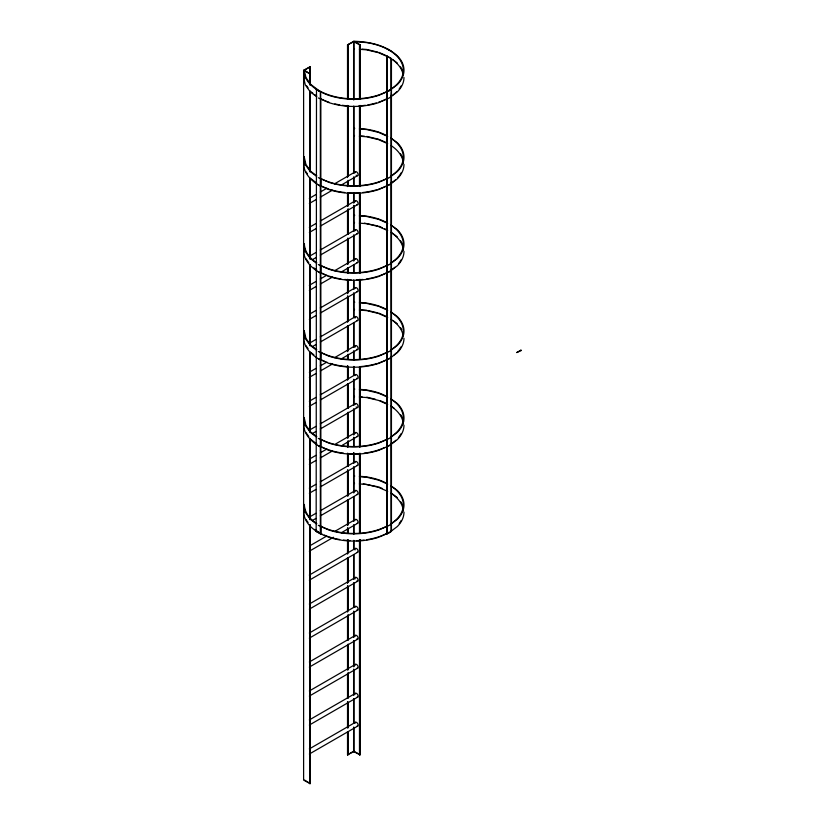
<?xml version="1.0" encoding="UTF-8"?>
<svg xmlns="http://www.w3.org/2000/svg" width="825" height="825" viewBox="0 0 825 825"><rect width="100%" height="100%" fill="white"/><g stroke="black" fill="none" stroke-linecap="round" stroke-linejoin="round"><path stroke-width="1.24" d="M304.549 780.048L310.148 783.564L303.61 780.13L303.61 70.228L310.148 66.784L304.507 70.228L309.88 73.848L303.61 70.228C304.58 83.531 317.347 91.255 328.701 95.318A50.191 28.978 0 0 0 378.892 95.318L389.287 90.709L397.258 84.717A50.191 28.978 0 0 0 397.258 55.739C385.492 45.097 369.249 41.642 353.801 41.25L347.521 44.87L347.521 98.979M347.521 44.87L353.801 41.766L360.071 44.87L360.071 98.979M316.491 96.587L310.334 91.957L305.322 84.965L303.61 77.468L304.363 77.034M329.031 102.238A49.531 28.597 0 0 1 320.853 98.825L320.863 533.538L320.337 533.837L316.161 531.424L316.491 89.347M386.915 48.685L391.102 51.098M318.306 90.709L318.77 90.451A49.531 28.597 0 0 0 396.701 84.521A49.531 28.597 0 0 0 366.62 42.601L354.554 41.683M316.161 89.543L320.677 91.761L320.677 99.01L328.701 102.558A50.191 28.978 0 0 0 378.892 102.558L389.287 97.958L397.258 91.957A50.191 28.978 0 0 0 403.982 77.468M386.729 92.029L386.915 55.935M386.729 56.038L391.102 58.348M378.562 102.238A49.531 28.597 0 0 0 386.739 98.825L386.915 91.761L391.442 89.543L391.442 531.424L387.255 533.837L386.729 533.538L386.729 98.453M316.491 176.272L310.334 171.641L305.322 164.649L303.61 157.152L304.363 156.719M320.863 185.821L320.337 186.13C312.613 181.778 304.26 174.632 303.61 164.392L304.363 163.958M386.729 135.723C379.088 131.34 368.878 128.989 359.545 128.618M403.982 164.392A50.191 28.978 0 0 1 397.258 178.881L389.287 184.882L378.892 189.492A50.191 28.978 0 0 1 328.701 189.492L320.677 185.934L320.863 178.582A49.531 28.597 0 0 0 387.802 177.953M390.916 138.136L397.258 142.663A50.191 28.978 0 0 1 397.258 171.641L389.287 177.643L378.892 182.243A50.191 28.978 0 0 1 328.701 182.243L320.677 178.685M309.323 198.382L315.913 194.576M320.306 192.039L326.896 188.234M334.579 183.8L355.431 171.755M309.344 203.486L315.934 199.681M320.327 197.154L332.403 190.173M341.189 185.109L357.648 175.601M309.323 227.349L315.913 223.554M320.306 221.017L355.431 200.733M309.344 232.464L315.934 228.659M320.327 226.122L357.648 204.579M316.491 263.206L310.334 258.565L305.322 251.573L303.61 244.076L304.363 243.643C304.487 251.8 310.045 258.699 316.8 262.824M320.863 272.755L320.337 273.054C312.613 268.713 304.26 261.556 303.61 251.326L304.363 250.893M309.323 256.327L315.913 252.522M320.306 249.996L355.431 229.711M312.644 259.535L315.934 257.637M320.327 255.1L357.648 233.547M386.729 222.647C379.088 218.264 368.878 215.913 359.545 215.542M403.982 251.326A50.191 28.978 0 0 1 397.258 265.815L389.287 271.807L378.892 276.416A50.191 28.978 0 0 1 328.701 276.416L320.677 272.858L320.863 265.506M390.916 225.06L397.258 229.587A50.191 28.978 0 0 1 397.258 258.565L389.287 264.567L378.892 269.177A50.191 28.978 0 0 1 328.701 269.177L320.677 265.619M386.729 229.897L384.625 228.773M309.323 285.306L315.913 281.5M320.306 278.963L325.793 275.798M334.579 270.724L355.431 258.689M309.344 290.41L315.934 286.615M320.327 284.078L332.403 277.107M342.282 271.404L357.648 262.525M310.427 313.644L315.913 310.478M320.306 307.942L355.431 287.657M309.344 319.388L315.934 315.583M320.327 313.057L357.648 291.503M316.491 350.13L310.334 345.489L305.322 338.508L303.61 331.011L304.363 330.567M325.39 361.68A49.531 28.597 0 0 1 320.853 359.607L320.337 359.978C312.613 355.637 304.26 348.49 303.61 338.25L304.363 337.817M309.323 343.262L315.913 339.457M320.306 336.92L355.431 316.635M312.644 346.469L315.934 344.561M320.327 342.024L357.648 320.482M386.729 309.581C379.088 305.198 368.878 302.847 359.545 302.466M403.982 338.25A50.191 28.978 0 0 1 397.258 352.739L389.287 358.741L378.892 363.34A50.191 28.978 0 0 1 328.701 363.34L320.677 359.782L320.863 352.44M390.916 311.994L397.258 316.522A50.191 28.978 0 0 1 397.258 345.489L389.287 351.491L378.892 356.101A50.191 28.978 0 0 1 328.701 356.101L320.677 352.543M386.729 316.821L387.255 316.522M309.323 372.23L315.913 368.424M320.306 365.898L326.896 362.093M334.579 357.658L355.431 345.613M309.344 377.345L315.934 373.539M320.327 371.002L332.403 364.031M341.189 358.957L357.648 349.449M309.323 401.208L315.913 397.403M320.306 394.866L355.431 374.591M309.344 406.312L315.934 402.517M320.327 399.981L357.648 378.427M316.491 437.054L310.334 432.424L305.322 425.432L303.61 417.935L304.363 417.502M320.863 446.603L320.337 446.913C312.613 442.561 304.26 435.414 303.61 425.174L304.363 424.741M309.323 430.186L315.913 426.381M320.306 423.844L355.431 403.559M312.644 433.393L315.934 431.485M320.327 428.959L357.648 407.406M386.729 396.505C379.088 392.123 368.878 389.771 359.545 389.39M403.982 425.174A50.191 28.978 0 0 1 397.258 439.663L389.287 445.665L378.892 450.275A50.191 28.978 0 0 1 328.701 450.275L320.677 446.717L320.863 439.364A49.531 28.597 0 0 0 387.802 438.735M390.916 398.918L397.258 403.446A50.191 28.978 0 0 1 397.258 432.424L389.287 438.426L378.892 443.025A50.191 28.978 0 0 1 328.701 443.025L320.677 439.467M309.323 459.164L315.913 455.359M320.306 452.822L326.896 449.017M335.672 443.943L355.431 432.537M309.344 464.269L315.934 460.463M320.327 457.927L332.403 450.955M342.282 445.252L357.648 436.384M309.323 488.132L315.913 484.337M320.306 481.8L355.431 461.515M309.344 493.247L315.934 489.442M320.327 486.905L357.648 465.352M316.491 523.978L310.334 519.348L305.322 512.356L303.61 504.859L304.363 504.426C304.487 512.583 310.045 519.482 316.8 523.597M403.982 512.108A50.191 28.978 0 0 1 397.258 526.587L389.287 532.589L378.892 537.199A50.191 28.978 0 0 1 328.701 537.199C317.347 533.136 304.58 525.412 303.61 512.108L304.363 511.665M309.323 517.11L315.913 513.305M320.306 510.768L355.431 490.493M312.644 520.317L315.934 518.42M320.327 515.883L357.648 494.33M386.729 483.429C379.088 479.047 368.878 476.695 359.545 476.324M320.677 533.641L320.863 526.288M390.916 485.843L397.258 490.37A50.191 28.978 0 0 1 397.258 519.348L389.287 525.35L378.892 529.949A50.191 28.978 0 0 1 328.701 529.949L320.677 526.402M316.161 531.424L318.77 532.321A49.531 28.597 0 0 0 321.946 534.012M386.729 490.679L387.255 490.37M310.427 545.449L325.793 536.58M334.579 531.506L355.431 519.461M309.344 551.193L333.496 537.25M341.189 532.816L357.648 523.308M309.323 575.066L355.431 548.439M309.344 580.171L357.648 552.286M309.323 604.034L355.431 577.417M309.344 609.149L357.648 581.254M309.323 633.012L355.431 606.396M309.344 638.127L357.648 610.232M309.323 661.99L355.431 635.363M309.344 667.095L357.648 639.21M309.323 690.968L355.431 664.342M309.344 696.073L357.648 668.188M309.323 719.936L355.431 693.32M309.344 725.051L357.648 697.156M309.323 748.914L355.431 722.298M309.344 754.029L357.648 726.134M347.521 731.579L347.521 754.772L353.801 751.152L360.071 754.772L360.071 539.612M347.521 754.772L353.801 751.668L360.071 754.772M362.062 49.118L366.785 49.479L377.685 52.088M359.38 49.294L366.62 49.84L378.562 52.697L388.823 57.245A49.531 28.597 0 0 1 403.147 74.982M354.719 128.246L353.801 128.174L354.554 128.607M359.38 128.978L366.62 129.525L378.562 132.382L387.688 136.424M359.7 135.867L364.423 136.228M359.38 136.218L366.62 136.775L378.562 139.631L387.688 143.674M354.719 215.17L353.801 215.108L354.554 215.542M359.38 215.903L366.62 216.459L378.562 219.316L387.688 223.348M364.423 223.152L377.685 225.937M359.38 223.152L366.62 223.699L378.562 226.555L387.688 230.598M354.719 302.105L353.801 302.032L354.554 302.466M359.38 302.827L366.62 303.383L378.562 306.24L387.688 310.282M360.886 309.808L366.785 310.262M359.38 310.076L366.62 310.623L378.562 313.479L387.688 317.522M354.719 389.029L353.801 388.957L354.554 389.39M359.38 389.761L366.62 390.308L378.562 393.164L387.688 397.207M359.7 396.65L362.062 396.825M359.38 397L366.62 397.557L378.562 400.414L387.688 404.446M354.719 475.953L353.801 475.881L354.554 476.314M359.38 476.685L366.62 477.232L378.562 480.088L387.688 484.131M363.248 483.842L377.685 486.719M359.38 483.924L366.62 484.481L378.562 487.338L387.688 491.38M366.785 136.403L378.892 139.301M368.002 310.551L377.685 312.871M366.785 397.186L375.262 399.218M378.892 52.377L385.77 55.419M318.306 97.958L319.883 98.66M380.036 139.807L386.915 142.859M318.306 177.643L319.883 178.344M318.306 184.882L319.883 185.584M378.892 226.225L382.336 227.752M318.306 264.567L319.883 265.268M318.306 271.807L319.883 272.508M378.892 313.16L386.915 316.718M318.306 351.491L319.883 352.192M318.306 358.741L319.883 359.442M380.036 400.589L386.915 403.642M318.306 438.426L319.883 439.117M318.306 445.665L319.883 446.366M378.892 487.008L382.336 488.534M318.306 525.35L319.883 526.051M353.801 41.25L360.071 44.87M353.801 48.489L354.554 48.922M391.442 89.543L390.916 96.484M303.61 77.468L304.363 77.901M353.801 135.424L354.554 135.857M386.729 178.582L386.915 185.934M390.916 183.408L391.442 183.717L386.729 185.821M303.61 157.152L304.363 157.585L304.363 159.998M303.61 164.392L304.363 164.825M353.801 222.348L354.554 222.781M386.729 265.506L386.915 272.858M390.916 270.342L391.442 270.641L386.729 272.755M303.61 244.076L304.363 244.509L304.363 246.922M303.61 251.326L304.363 251.759M353.801 309.272L354.554 309.705M386.729 352.44L386.915 359.782M390.916 357.266L391.442 357.565L386.729 359.679A49.531 28.597 0 0 1 378.562 363.021M303.61 331.011L304.363 331.444L304.363 333.857M303.61 338.25L304.363 338.683M353.801 396.206L354.554 396.639M386.729 439.364L386.915 446.717M390.916 444.19L391.442 444.489L386.729 446.603M303.61 417.935L304.363 418.368L304.363 420.781M303.61 425.174L304.363 425.607M353.801 483.13L354.554 483.563M386.729 526.288L386.915 533.641M390.916 531.114L391.442 531.424M303.61 504.859L304.363 505.292L304.363 507.705M303.61 512.108L304.363 512.542M393.154 59.895L397.258 62.978M318.77 90.451L310.901 84.521L305.951 77.622L304.363 70.661L304.363 73.074M310.901 91.771L312.871 93.246M314.83 94.731L316.8 96.216M316.8 175.89L310.901 171.456L305.951 164.557L304.26 157.152M392.133 232.97L397.258 236.837M310.901 178.695L316.8 183.14M393.154 320.677L397.258 323.761M313.851 267.847L316.8 270.064M316.8 349.748L310.901 345.304L305.951 338.405L304.312 331.207M391.102 406.055L394.185 408.375M310.901 352.553L313.851 354.771M316.8 436.673L310.901 432.228L305.951 425.339L304.26 417.935M392.133 493.752L397.258 497.619M310.901 439.478L316.8 443.922M314.83 529.361L318.77 532.321M306.663 85.852L308.076 87.832M305.951 171.796L307.364 173.766M305.951 258.72L308.777 262.67M305.951 345.654L308.076 348.604M305.951 432.578L308.777 436.518M305.951 519.502L308.076 522.462M391.442 58.544L391.442 89.09M391.102 183.521L390.916 95.721M391.102 270.445L390.916 182.655M391.102 357.369L390.916 269.579M391.102 444.304L390.916 356.503M391.102 531.228L390.916 443.438M390.916 58.451L390.916 89.296M387.255 56.131L387.255 91.761M387.255 91.957L387.255 533.837M360.071 105.425L360.071 186.594M360.071 193.04L360.071 272.92M360.071 279.355L360.071 359.236M360.071 366.97L360.071 446.851M360.071 453.296L360.071 533.167M359.875 44.983L359.875 99.093M359.875 105.538L359.875 185.419M359.875 193.153L359.875 273.034M359.875 279.469L359.875 359.349M359.875 367.084L359.875 446.964M359.875 453.41L359.875 533.28M359.875 539.725L359.875 754.885M359.483 44.983L359.483 99.093M359.483 105.538L359.483 185.419M359.483 193.153L359.483 273.034M359.483 279.469L359.483 359.349M359.483 367.084L359.483 446.964M359.483 453.41L359.483 533.28M359.483 539.725L359.483 754.885M353.997 41.817L353.997 99.794M353.997 106.239L353.997 173.229M353.997 177.097L353.997 186.12M353.997 192.555L353.997 202.868M353.997 205.446L353.997 231.206M353.997 235.073L353.997 260.844M353.997 264.712L353.997 272.436M353.997 280.17L353.997 289.183M353.997 293.05L353.997 317.532M353.997 322.688L353.997 347.16M353.997 351.027L353.997 360.051M353.997 366.486L353.997 375.509M353.997 379.376L353.997 405.137M353.997 409.004L353.997 434.775M353.997 437.353L353.997 446.366M353.997 452.812L353.997 463.124M353.997 466.981L353.997 492.752M353.997 496.619L353.997 521.101M353.997 524.958L353.997 533.981M353.997 540.427L353.997 549.44M353.997 554.596L353.997 579.078M353.997 582.935L353.997 607.417M353.997 611.284L353.997 637.055M353.997 640.922L353.997 666.683M353.997 669.261L353.997 695.032M353.997 698.899L353.997 723.37M353.997 727.238L353.997 751.719M353.605 41.817L353.605 99.794M353.605 106.239L353.605 173.229M353.605 177.097L353.605 186.12M353.605 192.555L353.605 202.868M353.605 205.446L353.605 231.206M353.605 235.073L353.605 260.844M353.605 264.712L353.605 272.436M353.605 280.17L353.605 289.183M353.605 293.05L353.605 317.532M353.605 322.688L353.605 347.16M353.605 351.027L353.605 360.051M353.605 366.486L353.605 375.509M353.605 379.376L353.605 405.137M353.605 409.004L353.605 434.775M353.605 437.353L353.605 446.366M353.605 452.812L353.605 463.124M353.605 466.981L353.605 492.752M353.605 496.619L353.605 521.101M353.605 524.958L353.605 533.981M353.605 540.427L353.605 549.44M353.605 554.596L353.605 579.078M353.605 582.935L353.605 607.417M353.605 611.284L353.605 637.055M353.605 640.922L353.605 666.683M353.605 669.261L353.605 695.032M353.605 698.899L353.605 723.37M353.605 727.238L353.605 751.719M348.109 44.983L348.109 99.093M348.109 105.538L348.109 176.406M348.109 180.263L348.109 185.419M348.109 193.153L348.109 206.033M348.109 208.612L348.109 234.382M348.109 238.239L348.109 264.01M348.109 267.877L348.109 273.034M348.109 279.469L348.109 292.359M348.109 296.216L348.109 320.698M348.109 325.854L348.109 350.336M348.109 354.203L348.109 359.349M348.109 367.084L348.109 378.675M348.109 383.831L348.109 408.313M348.109 412.18L348.109 437.941M348.109 440.519L348.109 446.964M348.109 453.41L348.109 466.29M348.109 470.157L348.109 495.918M348.109 499.785L348.109 524.267M348.109 528.134L348.109 533.28M348.109 539.725L348.109 552.606M348.109 557.762L348.109 582.244M348.109 586.111L348.109 610.593M348.109 614.45L348.109 640.221M348.109 644.088L348.109 669.859M348.109 672.427L348.109 698.197M348.109 702.065L348.109 727.836M348.109 731.692L348.109 754.885M347.717 44.983L347.717 99.093M347.717 105.538L347.717 176.406M347.717 181.552L347.717 185.419M347.717 193.153L347.717 206.033M347.717 209.901L347.717 234.382M347.717 238.239L347.717 264.01M347.717 267.877L347.717 273.034M347.717 279.469L347.717 293.648M347.717 296.216L347.717 321.987M347.717 325.854L347.717 351.625M347.717 355.482L347.717 359.349M347.717 365.795L347.717 379.964M347.717 383.831L347.717 408.313M347.717 413.469L347.717 437.941M347.717 441.808L347.717 446.964M347.717 453.41L347.717 466.29M347.717 470.157L347.717 495.918M347.717 499.785L347.717 525.556M347.717 528.134L347.717 533.28M347.717 539.725L347.717 553.895M347.717 557.762L347.717 582.244M347.717 586.111L347.717 611.872M347.717 615.739L347.717 640.221M347.717 645.377L347.717 669.859M347.717 673.716L347.717 698.197M347.717 702.065L347.717 727.836M347.717 731.692L347.717 754.885M347.521 105.425L347.521 177.571M347.521 181.438L347.521 186.594M347.521 193.04L347.521 205.92M347.521 209.787L347.521 234.269M347.521 239.415L347.521 263.897M347.521 267.764L347.521 272.92M347.521 279.355L347.521 293.535M347.521 296.103L347.521 321.874M347.521 325.741L347.521 351.512M347.521 355.369L347.521 359.236M347.521 365.681L347.521 379.851M347.521 383.718L347.521 408.2M347.521 413.356L347.521 437.827M347.521 441.695L347.521 446.851M347.521 453.296L347.521 466.177M347.521 470.044L347.521 495.804M347.521 499.672L347.521 525.442M347.521 528.021L347.521 533.167M347.521 539.612L347.521 553.781M347.521 557.648L347.521 583.419M347.521 585.998L347.521 611.768M347.521 615.625L347.521 640.107M347.521 645.263L347.521 669.745M347.521 673.602L347.521 698.084M347.521 701.951L347.521 727.722M320.337 91.957L320.337 533.837M310.076 66.712L310.076 85.099M310.076 91.42L310.076 171.652M310.076 178.097L310.076 259.267M310.076 264.412L310.076 345.582M310.076 352.028L310.076 431.908M310.076 438.353L310.076 519.513M310.076 524.669L310.076 783.637M309.88 66.608L309.88 84.645M309.88 90.595L309.88 171.765M309.88 178.21L309.88 258.091M309.88 264.526L309.88 345.696M309.88 352.141L309.88 432.022M309.88 438.457L309.88 519.626M309.88 524.783L309.88 783.75M354.977 723.308A2.217 1.279 60 0 1 356.41 722.329A2.217 1.279 60 0 1 358.091 724.793A2.217 1.279 60 0 1 356.947 726.196M354.977 694.33A2.217 1.279 60 0 1 356.41 693.361A2.217 1.279 60 0 1 358.091 695.815A2.217 1.279 60 0 1 356.947 697.228M354.977 665.363A2.217 1.279 60 0 1 356.41 664.383A2.217 1.279 60 0 1 358.091 666.837A2.217 1.279 60 0 1 356.947 668.25M354.977 636.384A2.217 1.279 60 0 1 356.544 635.477A2.217 1.279 60 0 1 358.112 638.189A2.217 1.279 60 0 1 356.544 639.097M355.028 578.933A2.217 1.279 60 0 1 356.276 577.397A2.217 1.279 60 0 1 358.102 580.078A2.217 1.279 60 0 1 356.544 581.151M355.028 549.955A2.217 1.279 60 0 1 356.142 548.377A2.217 1.279 60 0 1 358.06 550.77A2.217 1.279 60 0 1 356.947 552.348M354.977 607.406A2.217 1.279 60 0 1 356.544 606.499A2.217 1.279 60 0 1 358.112 609.221A2.217 1.279 60 0 1 356.544 610.129M355.028 520.039A2.217 1.279 60 0 1 357.648 520.75A2.217 1.279 60 0 1 356.947 523.37M354.977 375.602A2.217 1.279 60 0 1 356.544 374.694A2.217 1.279 60 0 1 358.112 377.417A2.217 1.279 60 0 1 356.544 378.314M355.028 347.129A2.217 1.279 60 0 1 356.276 345.593A2.217 1.279 60 0 1 358.102 348.274A2.217 1.279 60 0 1 356.544 349.346M355.028 288.234A2.217 1.279 60 0 1 357.648 288.936A2.217 1.279 60 0 1 356.947 291.565M355.028 318.151A2.217 1.279 60 0 1 356.142 316.573A2.217 1.279 60 0 1 358.06 318.966A2.217 1.279 60 0 1 356.947 320.543M354.977 433.558A2.217 1.279 60 0 1 356.41 432.578A2.217 1.279 60 0 1 358.091 435.033A2.217 1.279 60 0 1 356.947 436.446M354.977 404.58A2.217 1.279 60 0 1 356.678 403.755A2.217 1.279 60 0 1 358.091 406.694A2.217 1.279 60 0 1 356.142 407.003M354.977 462.526A2.217 1.279 60 0 1 356.41 461.557A2.217 1.279 60 0 1 358.091 464.011A2.217 1.279 60 0 1 356.947 465.413M354.977 491.504A2.217 1.279 60 0 1 356.41 490.524A2.217 1.279 60 0 1 358.091 492.989A2.217 1.279 60 0 1 356.947 494.392M355.028 259.267A2.217 1.279 60 0 1 357.648 259.968A2.217 1.279 60 0 1 356.947 262.587M354.977 230.722A2.217 1.279 60 0 1 356.41 229.742A2.217 1.279 60 0 1 358.091 232.207A2.217 1.279 60 0 1 356.947 233.609M354.977 172.776A2.217 1.279 60 0 1 356.678 171.951A2.217 1.279 60 0 1 358.091 174.89A2.217 1.279 60 0 1 356.142 175.189M354.977 201.754A2.217 1.279 60 0 1 356.41 200.774A2.217 1.279 60 0 1 358.091 203.228A2.217 1.279 60 0 1 356.947 204.641M400.517 501.517A50.191 28.978 0 0 1 402.27 504.601M391.029 485.997A49.531 28.597 0 0 1 391.029 523.72M387.802 525.659A49.531 28.597 0 0 1 320.853 526.216M401.136 520.523A49.531 28.597 0 0 1 399.197 523.545M388.823 532.321A49.531 28.597 0 0 1 379.789 536.446M378.562 536.869A49.531 28.597 0 0 1 366.62 539.725M364.114 540.076A49.531 28.597 0 0 1 356.379 540.664M349.924 540.612A49.531 28.597 0 0 1 343.489 540.076M339.735 539.529A49.531 28.597 0 0 1 329.031 536.869M327.803 536.446A49.531 28.597 0 0 1 324.225 535.043M391.029 493.237A49.531 28.597 0 0 1 403.291 510.861M391.029 399.073A49.531 28.597 0 0 1 391.029 436.796M401.136 433.599A49.531 28.597 0 0 1 398.423 437.59M395.866 440.272A49.531 28.597 0 0 1 391.029 444.036M384.522 447.604A49.531 28.597 0 0 1 364.114 453.152M358.968 453.616A49.531 28.597 0 0 1 348.624 453.616M343.489 453.152A49.531 28.597 0 0 1 321.946 447.078M391.029 406.312A49.531 28.597 0 0 1 403.291 423.937M400.517 414.593A50.191 28.978 0 0 1 402.27 417.677M402.796 418.894A50.191 28.978 0 0 1 403.559 421.4M401.136 346.675A49.531 28.597 0 0 1 397.588 351.615M396.701 352.553A49.531 28.597 0 0 1 394.072 354.905M377.448 363.382A49.531 28.597 0 0 1 367.857 365.671M366.62 365.877A49.531 28.597 0 0 1 360.267 366.599M347.335 366.599A49.531 28.597 0 0 1 340.972 365.877M339.735 365.671A49.531 28.597 0 0 1 330.155 363.382M391.029 319.388A49.531 28.597 0 0 1 403.147 335.765M391.029 312.139A49.531 28.597 0 0 1 391.029 349.872M387.802 351.801A49.531 28.597 0 0 1 320.853 352.368M400.517 327.669A50.191 28.978 0 0 1 401.754 329.722M401.136 259.741A49.531 28.597 0 0 1 398.423 263.742M394.989 267.207A49.531 28.597 0 0 1 391.029 270.188M386.739 272.683A49.531 28.597 0 0 1 379.789 275.663M378.562 276.086A49.531 28.597 0 0 1 366.62 278.943M362.835 279.438A49.531 28.597 0 0 1 356.379 279.881M351.223 279.881A49.531 28.597 0 0 1 344.757 279.438M340.972 278.943A49.531 28.597 0 0 1 329.031 276.086M327.803 275.663A49.531 28.597 0 0 1 320.853 272.683M391.029 232.464A49.531 28.597 0 0 1 403.291 250.088M400.517 240.735A50.191 28.978 0 0 1 402.27 243.818M391.029 225.215A49.531 28.597 0 0 1 391.029 262.938M387.802 264.877A49.531 28.597 0 0 1 320.853 265.433M401.136 172.817A49.531 28.597 0 0 1 397.588 177.767M395.866 179.489A49.531 28.597 0 0 1 391.029 183.263M385.646 186.295A49.531 28.597 0 0 1 378.562 189.162M377.448 189.523A49.531 28.597 0 0 1 362.835 192.514M358.968 192.833A49.531 28.597 0 0 1 348.624 192.833M344.757 192.514A49.531 28.597 0 0 1 330.155 189.523M329.031 189.162A49.531 28.597 0 0 1 321.946 186.295M391.029 145.53A49.531 28.597 0 0 1 403.291 163.154M400.517 153.811A50.191 28.978 0 0 1 402.27 156.894M391.029 138.291A49.531 28.597 0 0 1 391.029 176.014M401.136 85.893A49.531 28.597 0 0 1 399.197 88.904M396.701 91.771A49.531 28.597 0 0 1 393.092 94.875M376.303 102.95A49.531 28.597 0 0 1 367.857 104.888M365.372 105.28A49.531 28.597 0 0 1 358.968 105.909M348.624 105.909A49.531 28.597 0 0 1 342.22 105.28M339.735 104.888A49.531 28.597 0 0 1 334.837 103.888M400.517 66.887A50.191 28.978 0 0 1 402.27 69.97M520.864 350.171L516.687 352.584L521.39 350.47L520.864 350.171"/></g></svg>
